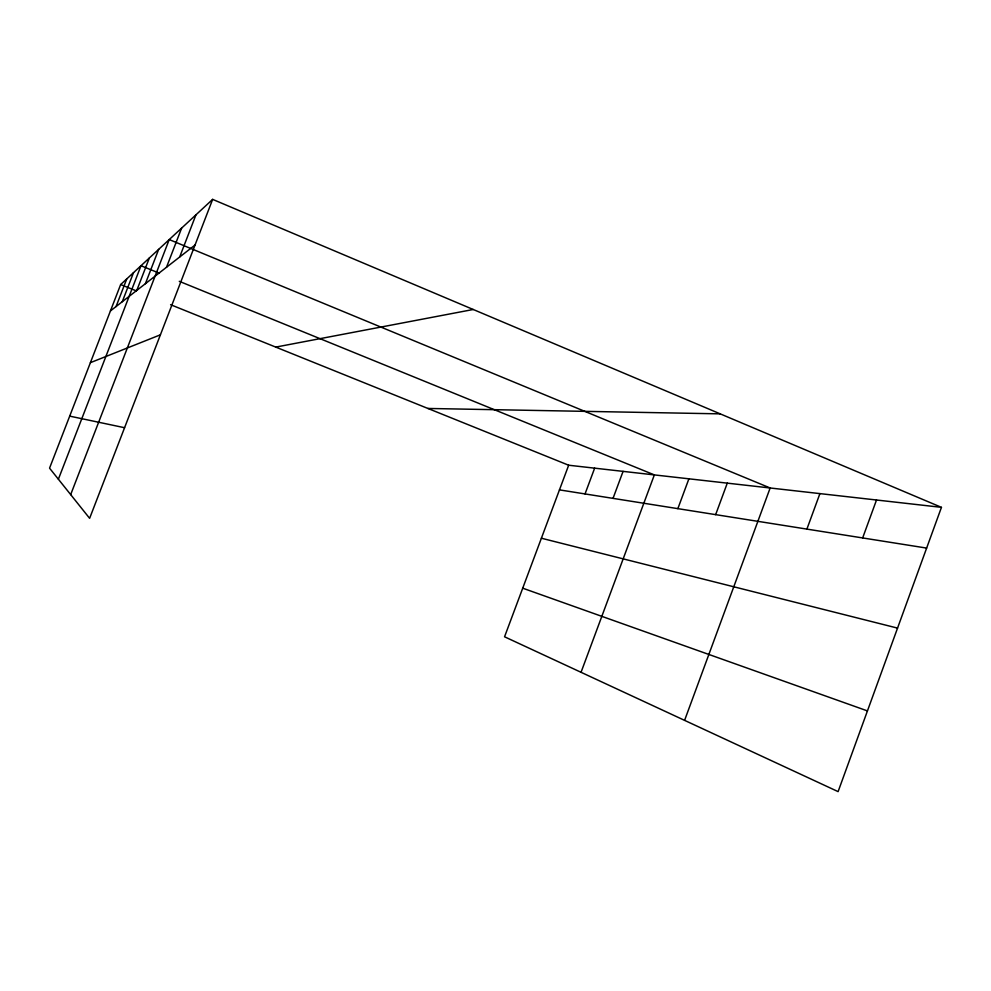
<?xml version="1.0" encoding="UTF-8"?>
<svg xmlns="http://www.w3.org/2000/svg" width="991" height="991" viewBox="0 0 991 991"><rect width="100%" height="100%" fill="white"/><g stroke="black" fill="none" stroke-linecap="round" stroke-linejoin="round"><path stroke-width="1.49" d="M941.45 507.342L838.101 791.623L504.555 636.792L568.673 465.225L941.45 507.342L212.644 199.377L120.654 284.553L49.55 468.161L89.624 518.33L212.644 199.377M862.653 537.94L876.515 499.997M684.595 720.358L770.156 487.981L169.226 239.574L70.683 494.608M806.897 529.095L819.916 493.605M715.651 514.639L727.283 483.137M613.033 498.362L623.079 471.369M581.048 672.294L654.357 474.9L179.284 281.32M677.856 508.643L688.906 478.802M585.037 493.927L594.65 468.161M116.058 306.553L126.774 278.892M122.265 301.722L133.512 272.649M58.382 479.223L140.995 265.724L159.427 273.231M136.795 290.4L149.331 258.007M145.392 283.711L158.671 249.348M166.5 267.273L181.638 228.091M179.668 257.016L195.945 214.836M110.435 310.926L195.029 245.05M90.404 362.669L160.418 334.809M275.746 347.098L473.227 309.489M427.889 408.453L720.209 413.854M559.457 489.876L926.635 548.085M69.704 416.133L124.581 427.716M541.383 538.224L897.536 628.108M522.715 588.183L867.435 710.906M120.654 284.553L136.349 290.883M170.601 304.695L568.673 465.225"/></g></svg>
